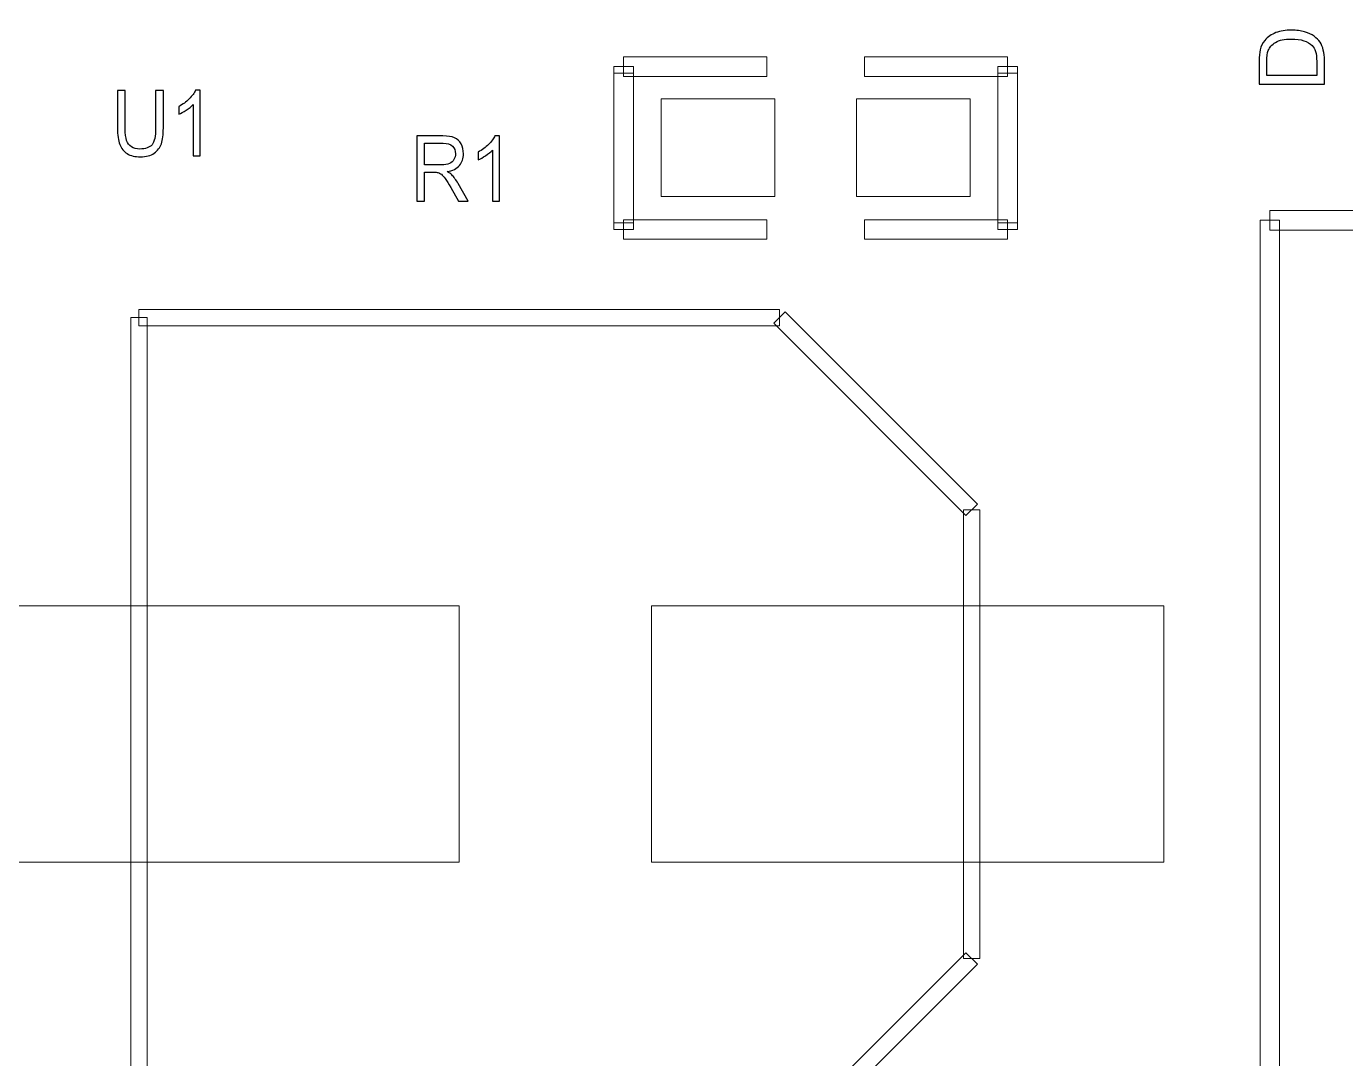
# Model space of a CAD drawing. Header units: millimetres. Extents: x -69 to 39, y -9 to 54.
# Drawn here: x -41.01 to -30.71, y 25.98 to 34.04 of the extents above; entities that cross this region are included whole.
import ezdxf

# ---------------------------------------------------------------- set-up
doc = ezdxf.new("R2010")
doc.units = ezdxf.units.MM
doc.header["$MEASUREMENT"] = 0
for name, color, linetype in [('BG_OUTLINE', 7, 'Continuous'), ('PG_SILKSCREEN_TOP', 7, 'Continuous'), ('PIN_TOP', 7, 'Continuous'), ('RD_SILKSCREEN_TOP', 7, 'Continuous')]:
    doc.layers.add(name, color=color, linetype=linetype)

msp = doc.modelspace()

# ---------------------------------------------------------------- linework, layer by layer
at = {"layer": 'BG_OUTLINE', "color": 176, "lineweight": 9}
msp.add_open_spline([(22.1252, -9.4051), (22.1252, -9.4051), (-56.3279, -9.4051), (-56.3279, -9.4051), (-56.3279, -9.4051), (-56.3279, -9.4051), (-56.3279, 41.6488), (-56.3279, 41.6488), (-56.3279, 41.6488), (-56.3279, 41.6488), (22.3259, 41.6488), (22.3259, 41.6488), (22.3259, 41.6488), (22.9318, 41.6492), (23.513, 41.4088), (23.9418, 40.9807), (23.9418, 40.9807), (24.3705, 40.5525), (24.6115, 39.9687), (24.6119, 39.3628), (24.6119, 39.3628), (24.6119, 39.3628), (24.6119, -7.1191), (24.6119, -7.1191), (24.6119, -7.1191), (24.6123, -7.725), (24.372, -8.3063), (23.9438, -8.735), (23.9438, -8.735), (23.5156, -9.1637), (22.9318, -9.4047), (22.3259, -9.4051), (22.3259, -9.4051), (22.3259, -9.4051), (22.1252, -9.4051), (22.1252, -9.4051)], degree=3, knots=[0, 0, 0, 0, 0.1111111, 0.1111111, 0.1111111, 0.1111111, 0.2222222, 0.2222222, 0.2222222, 0.2222222, 0.3333333, 0.3333333, 0.3333333, 0.3333333, 0.4444444, 0.4444444, 0.4444444, 0.4444444, 0.5555556, 0.5555556, 0.5555556, 0.5555556, 0.6666667, 0.6666667, 0.6666667, 0.6666667, 0.7777778, 0.7777778, 0.7777778, 0.7777778, 0.8888889, 0.8888889, 0.8888889, 0.8888889, 1, 1, 1, 1], dxfattribs=at)
at = {"layer": 'PG_SILKSCREEN_TOP', "lineweight": 9}
for points in [[(-36.348, 33.6452), (-36.348, 33.6452), (-36.348, 33.7976), (-36.348, 33.7976), (-36.348, 33.7976), (-36.348, 33.7976), (-35.2304, 33.7976), (-35.2304, 33.7976), (-35.2304, 33.7976), (-35.2304, 33.7976), (-35.2304, 33.6452), (-35.2304, 33.6452), (-35.2304, 33.6452), (-35.2304, 33.6452), (-36.348, 33.6452), (-36.348, 33.6452)], [(-33.3508, 33.7976), (-33.3508, 33.7976), (-33.3508, 33.6452), (-33.3508, 33.6452), (-33.3508, 33.6452), (-33.3508, 33.6452), (-34.4684, 33.6452), (-34.4684, 33.6452), (-34.4684, 33.6452), (-34.4684, 33.6452), (-34.4684, 33.7976), (-34.4684, 33.7976), (-34.4684, 33.7976), (-34.4684, 33.7976), (-33.3508, 33.7976), (-33.3508, 33.7976)], [(-36.2718, 33.6706), (-36.2718, 33.6706), (-36.4242, 33.6706), (-36.4242, 33.6706), (-36.4242, 33.6706), (-36.4242, 33.6706), (-36.4242, 33.7214), (-36.4242, 33.7214), (-36.4242, 33.7214), (-36.4242, 33.7214), (-36.2718, 33.7214), (-36.2718, 33.7214), (-36.2718, 33.7214), (-36.2718, 33.7214), (-36.2718, 33.6706), (-36.2718, 33.6706)], [(-33.2746, 33.6706), (-33.2746, 33.6706), (-33.427, 33.6706), (-33.427, 33.6706), (-33.427, 33.6706), (-33.427, 33.6706), (-33.427, 33.7214), (-33.427, 33.7214), (-33.427, 33.7214), (-33.427, 33.7214), (-33.2746, 33.7214), (-33.2746, 33.7214), (-33.2746, 33.7214), (-33.2746, 33.7214), (-33.2746, 33.6706), (-33.2746, 33.6706)], [(-36.2718, 32.5022), (-36.2718, 32.5022), (-36.4242, 32.5022), (-36.4242, 32.5022), (-36.4242, 32.5022), (-36.4242, 32.5022), (-36.4242, 33.6706), (-36.4242, 33.6706), (-36.4242, 33.6706), (-36.4242, 33.6706), (-36.2718, 33.6706), (-36.2718, 33.6706), (-36.2718, 33.6706), (-36.2718, 33.6706), (-36.2718, 32.5022), (-36.2718, 32.5022)], [(-33.2746, 32.5022), (-33.2746, 32.5022), (-33.427, 32.5022), (-33.427, 32.5022), (-33.427, 32.5022), (-33.427, 32.5022), (-33.427, 33.6706), (-33.427, 33.6706), (-33.427, 33.6706), (-33.427, 33.6706), (-33.2746, 33.6706), (-33.2746, 33.6706), (-33.2746, 33.6706), (-33.2746, 33.6706), (-33.2746, 32.5022), (-33.2746, 32.5022)], [(-21.6049, 32.5995), (-21.6049, 32.5995), (-21.6049, 32.4471), (-21.6049, 32.4471), (-21.6049, 32.4471), (-21.6049, 32.4471), (-31.3046, 32.4471), (-31.3046, 32.4471), (-31.3046, 32.4471), (-31.3046, 32.4471), (-31.3046, 32.5995), (-31.3046, 32.5995), (-31.3046, 32.5995), (-31.3046, 32.5995), (-21.6049, 32.5995), (-21.6049, 32.5995)], [(-36.2718, 32.4514), (-36.2718, 32.4514), (-36.4242, 32.4514), (-36.4242, 32.4514), (-36.4242, 32.4514), (-36.4242, 32.4514), (-36.4242, 32.5022), (-36.4242, 32.5022), (-36.4242, 32.5022), (-36.4242, 32.5022), (-36.2718, 32.5022), (-36.2718, 32.5022), (-36.2718, 32.5022), (-36.2718, 32.5022), (-36.2718, 32.4514), (-36.2718, 32.4514)], [(-35.2304, 32.5276), (-35.2304, 32.5276), (-35.2304, 32.3752), (-35.2304, 32.3752), (-35.2304, 32.3752), (-35.2304, 32.3752), (-36.348, 32.3752), (-36.348, 32.3752), (-36.348, 32.3752), (-36.348, 32.3752), (-36.348, 32.5276), (-36.348, 32.5276), (-36.348, 32.5276), (-36.348, 32.5276), (-35.2304, 32.5276), (-35.2304, 32.5276)], [(-34.4684, 32.3752), (-34.4684, 32.3752), (-34.4684, 32.5276), (-34.4684, 32.5276), (-34.4684, 32.5276), (-34.4684, 32.5276), (-33.3508, 32.5276), (-33.3508, 32.5276), (-33.3508, 32.5276), (-33.3508, 32.5276), (-33.3508, 32.3752), (-33.3508, 32.3752), (-33.3508, 32.3752), (-33.3508, 32.3752), (-34.4684, 32.3752), (-34.4684, 32.3752)], [(-33.2746, 32.4514), (-33.2746, 32.4514), (-33.427, 32.4514), (-33.427, 32.4514), (-33.427, 32.4514), (-33.427, 32.4514), (-33.427, 32.5022), (-33.427, 32.5022), (-33.427, 32.5022), (-33.427, 32.5022), (-33.2746, 32.5022), (-33.2746, 32.5022), (-33.2746, 32.5022), (-33.2746, 32.5022), (-33.2746, 32.4514), (-33.2746, 32.4514)], [(-31.3808, 32.5233), (-31.3808, 32.5233), (-31.2284, 32.5233), (-31.2284, 32.5233), (-31.2284, 32.5233), (-31.2284, 32.5233), (-31.2284, 25.4235), (-31.2284, 25.4235), (-31.2284, 25.4235), (-31.2284, 25.4235), (-31.3808, 25.4235), (-31.3808, 25.4235), (-31.3808, 25.4235), (-31.3808, 25.4235), (-31.3808, 32.5233), (-31.3808, 32.5233)], [(-40.1313, 31.7009), (-40.1313, 31.7009), (-40.1313, 31.8279), (-40.1313, 31.8279), (-40.1313, 31.8279), (-40.1313, 31.8279), (-35.1313, 31.8279), (-35.1313, 31.8279), (-35.1313, 31.8279), (-35.1313, 31.8279), (-35.1313, 31.7009), (-35.1313, 31.7009), (-35.1313, 31.7009), (-35.1313, 31.7009), (-40.1313, 31.7009), (-40.1313, 31.7009)], [(-40.0678, 25.2645), (-40.0678, 25.2645), (-40.1948, 25.2645), (-40.1948, 25.2645), (-40.1948, 25.2645), (-40.1948, 25.2645), (-40.1948, 31.7644), (-40.1948, 31.7644), (-40.1948, 31.7644), (-40.1948, 31.7644), (-40.0678, 31.7644), (-40.0678, 31.7644), (-40.0678, 31.7644), (-40.0678, 31.7644), (-40.0678, 25.2645), (-40.0678, 25.2645)], [(-35.1762, 31.7195), (-35.1762, 31.7195), (-35.0864, 31.8093), (-35.0864, 31.8093), (-35.0864, 31.8093), (-35.0864, 31.8093), (-33.5866, 30.3094), (-33.5866, 30.3094), (-33.5866, 30.3094), (-33.5866, 30.3094), (-33.6764, 30.2196), (-33.6764, 30.2196), (-33.6764, 30.2196), (-33.6764, 30.2196), (-35.1762, 31.7195), (-35.1762, 31.7195)], [(-33.695, 30.2645), (-33.695, 30.2645), (-33.568, 30.2645), (-33.568, 30.2645), (-33.568, 30.2645), (-33.568, 30.2645), (-33.568, 26.7644), (-33.568, 26.7644), (-33.568, 26.7644), (-33.568, 26.7644), (-33.695, 26.7644), (-33.695, 26.7644), (-33.695, 26.7644), (-33.695, 26.7644), (-33.695, 30.2645), (-33.695, 30.2645)], [(-33.6764, 26.8093), (-33.6764, 26.8093), (-33.5866, 26.7195), (-33.5866, 26.7195), (-33.5866, 26.7195), (-33.5866, 26.7195), (-35.0864, 25.2196), (-35.0864, 25.2196), (-35.0864, 25.2196), (-35.0864, 25.2196), (-35.1762, 25.3094), (-35.1762, 25.3094), (-35.1762, 25.3094), (-35.1762, 25.3094), (-33.6764, 26.8093), (-33.6764, 26.8093)]]:
    msp.add_open_spline(points, degree=3, knots=[0, 0, 0, 0, 0.25, 0.25, 0.25, 0.25, 0.5, 0.5, 0.5, 0.5, 0.75, 0.75, 0.75, 0.75, 1, 1, 1, 1], dxfattribs=at)
at = {"layer": 'PIN_TOP', "color": 8, "lineweight": 9}
for points in [[(-36.0559, 32.709), (-36.0559, 32.709), (-36.0559, 33.471), (-36.0559, 33.471), (-36.0559, 33.471), (-36.0559, 33.471), (-35.1669, 33.471), (-35.1669, 33.471), (-35.1669, 33.471), (-35.1669, 33.471), (-35.1669, 32.709), (-35.1669, 32.709), (-35.1669, 32.709), (-35.1669, 32.709), (-36.0559, 32.709), (-36.0559, 32.709)], [(-34.5319, 32.709), (-34.5319, 32.709), (-34.5319, 33.471), (-34.5319, 33.471), (-34.5319, 33.471), (-34.5319, 33.471), (-33.6429, 33.471), (-33.6429, 33.471), (-33.6429, 33.471), (-33.6429, 33.471), (-33.6429, 32.709), (-33.6429, 32.709), (-33.6429, 32.709), (-33.6429, 32.709), (-34.5319, 32.709), (-34.5319, 32.709)], [(-37.6315, 29.5144), (-37.6315, 29.5144), (-37.6315, 27.5144), (-37.6315, 27.5144), (-37.6315, 27.5144), (-37.6315, 27.5144), (-41.6314, 27.5144), (-41.6314, 27.5144), (-41.6314, 27.5144), (-41.6314, 27.5144), (-41.6314, 29.5144), (-41.6314, 29.5144), (-41.6314, 29.5144), (-41.6314, 29.5144), (-37.6315, 29.5144), (-37.6315, 29.5144)], [(-32.1313, 29.5144), (-32.1313, 29.5144), (-32.1313, 27.5144), (-32.1313, 27.5144), (-32.1313, 27.5144), (-32.1313, 27.5144), (-36.1313, 27.5144), (-36.1313, 27.5144), (-36.1313, 27.5144), (-36.1313, 27.5144), (-36.1313, 29.5144), (-36.1313, 29.5144), (-36.1313, 29.5144), (-36.1313, 29.5144), (-32.1313, 29.5144), (-32.1313, 29.5144)]]:
    msp.add_open_spline(points, degree=3, knots=[0, 0, 0, 0, 0.25, 0.25, 0.25, 0.25, 0.5, 0.5, 0.5, 0.5, 0.75, 0.75, 0.75, 0.75, 1, 1, 1, 1], dxfattribs=at)
at = {"layer": 'RD_SILKSCREEN_TOP', "color": 1}
for points, knots in [([(-30.8784, 33.5858), (-30.8784, 33.5858), (-31.3875, 33.5858), (-31.3875, 33.5858), (-31.3875, 33.5858), (-31.3875, 33.5858), (-31.3875, 33.7611), (-31.3875, 33.7611), (-31.3875, 33.7611), (-31.3875, 33.8007), (-31.385, 33.8309), (-31.3802, 33.8518), (-31.3802, 33.8518), (-31.3735, 33.8809), (-31.3613, 33.9058), (-31.3438, 33.9264), (-31.3438, 33.9264), (-31.321, 33.9532), (-31.2921, 33.9734), (-31.2568, 33.9867), (-31.2568, 33.9867), (-31.2214, 34.0001), (-31.1811, 34.0067), (-31.1357, 34.0067), (-31.1357, 34.0067), (-31.0971, 34.0067), (-31.0628, 34.0022), (-31.033, 33.9931), (-31.033, 33.9931), (-31.0031, 33.9841), (-30.9783, 33.9726), (-30.9588, 33.9583), (-30.9588, 33.9583), (-30.9392, 33.9442), (-30.9238, 33.9288), (-30.9127, 33.912), (-30.9127, 33.912), (-30.9014, 33.8953), (-30.8929, 33.875), (-30.8871, 33.8513), (-30.8871, 33.8513), (-30.8812, 33.8275), (-30.8784, 33.8002), (-30.8784, 33.7695), (-30.8784, 33.7695), (-30.8784, 33.7695), (-30.8784, 33.5858), (-30.8784, 33.5858)], [0, 0, 0, 0, 0.0833333, 0.0833333, 0.0833333, 0.0833333, 0.1666667, 0.1666667, 0.1666667, 0.1666667, 0.25, 0.25, 0.25, 0.25, 0.3333333, 0.3333333, 0.3333333, 0.3333333, 0.4166667, 0.4166667, 0.4166667, 0.4166667, 0.5, 0.5, 0.5, 0.5, 0.5833333, 0.5833333, 0.5833333, 0.5833333, 0.6666667, 0.6666667, 0.6666667, 0.6666667, 0.75, 0.75, 0.75, 0.75, 0.8333333, 0.8333333, 0.8333333, 0.8333333, 0.9166667, 0.9166667, 0.9166667, 0.9166667, 1, 1, 1, 1]), ([(-30.9385, 33.6531), (-30.9385, 33.6531), (-30.9385, 33.7618), (-30.9385, 33.7618), (-30.9385, 33.7618), (-30.9385, 33.7953), (-30.9416, 33.8218), (-30.9479, 33.8409), (-30.9479, 33.8409), (-30.9541, 33.8599), (-30.9629, 33.8751), (-30.9743, 33.8865), (-30.9743, 33.8865), (-30.9902, 33.9025), (-31.0117, 33.9149), (-31.0387, 33.9238), (-31.0387, 33.9238), (-31.0657, 33.9327), (-31.0983, 33.9372), (-31.1368, 33.9372), (-31.1368, 33.9372), (-31.19, 33.9372), (-31.2309, 33.9285), (-31.2595, 33.911), (-31.2595, 33.911), (-31.2882, 33.8935), (-31.3073, 33.8723), (-31.317, 33.8473), (-31.317, 33.8473), (-31.324, 33.8292), (-31.3274, 33.8001), (-31.3274, 33.7601), (-31.3274, 33.7601), (-31.3274, 33.7601), (-31.3274, 33.6531), (-31.3274, 33.6531), (-31.3274, 33.6531), (-31.3274, 33.6531), (-30.9385, 33.6531), (-30.9385, 33.6531)], [0, 0, 0, 0, 0.1, 0.1, 0.1, 0.1, 0.2, 0.2, 0.2, 0.2, 0.3, 0.3, 0.3, 0.3, 0.4, 0.4, 0.4, 0.4, 0.5, 0.5, 0.5, 0.5, 0.6, 0.6, 0.6, 0.6, 0.7, 0.7, 0.7, 0.7, 0.8, 0.8, 0.8, 0.8, 0.9, 0.9, 0.9, 0.9, 1, 1, 1, 1]), ([(-40.0013, 33.5361), (-40.0013, 33.5361), (-39.941, 33.5361), (-39.941, 33.5361), (-39.941, 33.5361), (-39.941, 33.5361), (-39.941, 33.2419), (-39.941, 33.2419), (-39.941, 33.2419), (-39.941, 33.1908), (-39.9463, 33.1502), (-39.9566, 33.12), (-39.9566, 33.12), (-39.967, 33.0899), (-39.9856, 33.0655), (-40.0126, 33.0467), (-40.0126, 33.0467), (-40.0396, 33.0277), (-40.0749, 33.0183), (-40.1188, 33.0183), (-40.1188, 33.0183), (-40.1613, 33.0183), (-40.1962, 33.0265), (-40.2232, 33.043), (-40.2232, 33.043), (-40.2503, 33.0594), (-40.2697, 33.0832), (-40.2812, 33.1144), (-40.2812, 33.1144), (-40.2929, 33.1455), (-40.2986, 33.188), (-40.2986, 33.2419), (-40.2986, 33.2419), (-40.2986, 33.2419), (-40.2986, 33.5361), (-40.2986, 33.5361), (-40.2986, 33.5361), (-40.2986, 33.5361), (-40.2384, 33.5361), (-40.2384, 33.5361), (-40.2384, 33.5361), (-40.2384, 33.5361), (-40.2384, 33.2423), (-40.2384, 33.2423), (-40.2384, 33.2423), (-40.2384, 33.198), (-40.2348, 33.1654), (-40.2274, 33.1446), (-40.2274, 33.1446), (-40.2201, 33.1236), (-40.2074, 33.1075), (-40.1897, 33.0961), (-40.1897, 33.0961), (-40.1717, 33.0847), (-40.1498, 33.079), (-40.124, 33.079), (-40.124, 33.079), (-40.0798, 33.079), (-40.0482, 33.0903), (-40.0294, 33.1128), (-40.0294, 33.1128), (-40.0106, 33.1352), (-40.0013, 33.1784), (-40.0013, 33.2423), (-40.0013, 33.2423), (-40.0013, 33.2423), (-40.0013, 33.5361), (-40.0013, 33.5361)], [0, 0, 0, 0, 0.0588235, 0.0588235, 0.0588235, 0.0588235, 0.1176471, 0.1176471, 0.1176471, 0.1176471, 0.1764706, 0.1764706, 0.1764706, 0.1764706, 0.2352941, 0.2352941, 0.2352941, 0.2352941, 0.2941176, 0.2941176, 0.2941176, 0.2941176, 0.3529412, 0.3529412, 0.3529412, 0.3529412, 0.4117647, 0.4117647, 0.4117647, 0.4117647, 0.4705882, 0.4705882, 0.4705882, 0.4705882, 0.5294118, 0.5294118, 0.5294118, 0.5294118, 0.5882353, 0.5882353, 0.5882353, 0.5882353, 0.6470588, 0.6470588, 0.6470588, 0.6470588, 0.7058824, 0.7058824, 0.7058824, 0.7058824, 0.7647059, 0.7647059, 0.7647059, 0.7647059, 0.8235294, 0.8235294, 0.8235294, 0.8235294, 0.8823529, 0.8823529, 0.8823529, 0.8823529, 0.9411765, 0.9411765, 0.9411765, 0.9411765, 1, 1, 1, 1]), ([(-39.6534, 33.027), (-39.6534, 33.027), (-39.7091, 33.027), (-39.7091, 33.027), (-39.7091, 33.027), (-39.7091, 33.027), (-39.7091, 33.4253), (-39.7091, 33.4253), (-39.7091, 33.4253), (-39.7226, 33.4109), (-39.7402, 33.3966), (-39.762, 33.3822), (-39.762, 33.3822), (-39.7838, 33.3679), (-39.8035, 33.3571), (-39.8208, 33.35), (-39.8208, 33.35), (-39.8208, 33.35), (-39.8208, 33.4103), (-39.8208, 33.4103), (-39.8208, 33.4103), (-39.7895, 33.4268), (-39.7622, 33.4467), (-39.7389, 33.4701), (-39.7389, 33.4701), (-39.7156, 33.4935), (-39.699, 33.5162), (-39.6893, 33.5382), (-39.6893, 33.5382), (-39.6893, 33.5382), (-39.6534, 33.5382), (-39.6534, 33.5382), (-39.6534, 33.5382), (-39.6534, 33.5382), (-39.6534, 33.027), (-39.6534, 33.027)], [0, 0, 0, 0, 0.1111111, 0.1111111, 0.1111111, 0.1111111, 0.2222222, 0.2222222, 0.2222222, 0.2222222, 0.3333333, 0.3333333, 0.3333333, 0.3333333, 0.4444444, 0.4444444, 0.4444444, 0.4444444, 0.5555556, 0.5555556, 0.5555556, 0.5555556, 0.6666667, 0.6666667, 0.6666667, 0.6666667, 0.7777778, 0.7777778, 0.7777778, 0.7777778, 0.8888889, 0.8888889, 0.8888889, 0.8888889, 1, 1, 1, 1]), ([(-37.9618, 32.6717), (-37.9618, 32.6717), (-37.9618, 33.1808), (-37.9618, 33.1808), (-37.9618, 33.1808), (-37.9618, 33.1808), (-37.7603, 33.1808), (-37.7603, 33.1808), (-37.7603, 33.1808), (-37.7197, 33.1808), (-37.6889, 33.1762), (-37.6679, 33.1671), (-37.6679, 33.1671), (-37.6468, 33.1579), (-37.63, 33.1418), (-37.6172, 33.1187), (-37.6172, 33.1187), (-37.6046, 33.0955), (-37.5984, 33.0699), (-37.5984, 33.0419), (-37.5984, 33.0419), (-37.5984, 33.0057), (-37.6088, 32.9754), (-37.6297, 32.9506), (-37.6297, 32.9506), (-37.6506, 32.9258), (-37.6829, 32.9101), (-37.7265, 32.9033), (-37.7265, 32.9033), (-37.7105, 32.8948), (-37.6984, 32.8864), (-37.6902, 32.8779), (-37.6902, 32.8779), (-37.6726, 32.8599), (-37.656, 32.8373), (-37.6402, 32.8103), (-37.6402, 32.8103), (-37.6402, 32.8103), (-37.5612, 32.6717), (-37.5612, 32.6717), (-37.5612, 32.6717), (-37.5612, 32.6717), (-37.6369, 32.6717), (-37.6369, 32.6717), (-37.6369, 32.6717), (-37.6369, 32.6717), (-37.697, 32.7777), (-37.697, 32.7777), (-37.697, 32.7777), (-37.7146, 32.8081), (-37.729, 32.8316), (-37.7405, 32.8477), (-37.7405, 32.8477), (-37.7518, 32.864), (-37.762, 32.8753), (-37.7709, 32.8817), (-37.7709, 32.8817), (-37.7799, 32.8883), (-37.789, 32.8928), (-37.7983, 32.8954), (-37.7983, 32.8954), (-37.8052, 32.8969), (-37.8163, 32.8977), (-37.8319, 32.8977), (-37.8319, 32.8977), (-37.8319, 32.8977), (-37.9016, 32.8977), (-37.9016, 32.8977), (-37.9016, 32.8977), (-37.9016, 32.8977), (-37.9016, 32.6717), (-37.9016, 32.6717), (-37.9016, 32.6717), (-37.9016, 32.6717), (-37.9618, 32.6717), (-37.9618, 32.6717)], [0, 0, 0, 0, 0.0526316, 0.0526316, 0.0526316, 0.0526316, 0.1052632, 0.1052632, 0.1052632, 0.1052632, 0.1578947, 0.1578947, 0.1578947, 0.1578947, 0.2105263, 0.2105263, 0.2105263, 0.2105263, 0.2631579, 0.2631579, 0.2631579, 0.2631579, 0.3157895, 0.3157895, 0.3157895, 0.3157895, 0.3684211, 0.3684211, 0.3684211, 0.3684211, 0.4210526, 0.4210526, 0.4210526, 0.4210526, 0.4736842, 0.4736842, 0.4736842, 0.4736842, 0.5263158, 0.5263158, 0.5263158, 0.5263158, 0.5789474, 0.5789474, 0.5789474, 0.5789474, 0.6315789, 0.6315789, 0.6315789, 0.6315789, 0.6842105, 0.6842105, 0.6842105, 0.6842105, 0.7368421, 0.7368421, 0.7368421, 0.7368421, 0.7894737, 0.7894737, 0.7894737, 0.7894737, 0.8421053, 0.8421053, 0.8421053, 0.8421053, 0.8947368, 0.8947368, 0.8947368, 0.8947368, 0.9473684, 0.9473684, 0.9473684, 0.9473684, 1, 1, 1, 1]), ([(-37.3166, 32.6717), (-37.3166, 32.6717), (-37.3723, 32.6717), (-37.3723, 32.6717), (-37.3723, 32.6717), (-37.3723, 32.6717), (-37.3723, 33.07), (-37.3723, 33.07), (-37.3723, 33.07), (-37.3858, 33.0556), (-37.4034, 33.0413), (-37.4252, 33.0269), (-37.4252, 33.0269), (-37.447, 33.0126), (-37.4667, 33.0018), (-37.484, 32.9947), (-37.484, 32.9947), (-37.484, 32.9947), (-37.484, 33.055), (-37.484, 33.055), (-37.484, 33.055), (-37.4527, 33.0715), (-37.4254, 33.0914), (-37.4021, 33.1148), (-37.4021, 33.1148), (-37.3788, 33.1382), (-37.3622, 33.1609), (-37.3525, 33.1829), (-37.3525, 33.1829), (-37.3525, 33.1829), (-37.3166, 33.1829), (-37.3166, 33.1829), (-37.3166, 33.1829), (-37.3166, 33.1829), (-37.3166, 32.6717), (-37.3166, 32.6717)], [0, 0, 0, 0, 0.1111111, 0.1111111, 0.1111111, 0.1111111, 0.2222222, 0.2222222, 0.2222222, 0.2222222, 0.3333333, 0.3333333, 0.3333333, 0.3333333, 0.4444444, 0.4444444, 0.4444444, 0.4444444, 0.5555556, 0.5555556, 0.5555556, 0.5555556, 0.6666667, 0.6666667, 0.6666667, 0.6666667, 0.7777778, 0.7777778, 0.7777778, 0.7777778, 0.8888889, 0.8888889, 0.8888889, 0.8888889, 1, 1, 1, 1]), ([(-37.9016, 32.9561), (-37.9016, 32.9561), (-37.7723, 32.9561), (-37.7723, 32.9561), (-37.7723, 32.9561), (-37.7449, 32.9561), (-37.7233, 32.9593), (-37.7079, 32.9657), (-37.7079, 32.9657), (-37.6923, 32.9721), (-37.6805, 32.9823), (-37.6725, 32.9962), (-37.6725, 32.9962), (-37.6645, 33.0102), (-37.6605, 33.0254), (-37.6605, 33.0419), (-37.6605, 33.0419), (-37.6605, 33.0659), (-37.6681, 33.0857), (-37.6838, 33.1013), (-37.6838, 33.1013), (-37.6994, 33.1168), (-37.724, 33.1245), (-37.7578, 33.1245), (-37.7578, 33.1245), (-37.7578, 33.1245), (-37.9016, 33.1245), (-37.9016, 33.1245), (-37.9016, 33.1245), (-37.9016, 33.1245), (-37.9016, 32.9561), (-37.9016, 32.9561)], [0, 0, 0, 0, 0.125, 0.125, 0.125, 0.125, 0.25, 0.25, 0.25, 0.25, 0.375, 0.375, 0.375, 0.375, 0.5, 0.5, 0.5, 0.5, 0.625, 0.625, 0.625, 0.625, 0.75, 0.75, 0.75, 0.75, 0.875, 0.875, 0.875, 0.875, 1, 1, 1, 1])]:
    msp.add_open_spline(points, degree=3, knots=knots, dxfattribs=at)

doc.saveas('drawing.dxf')
